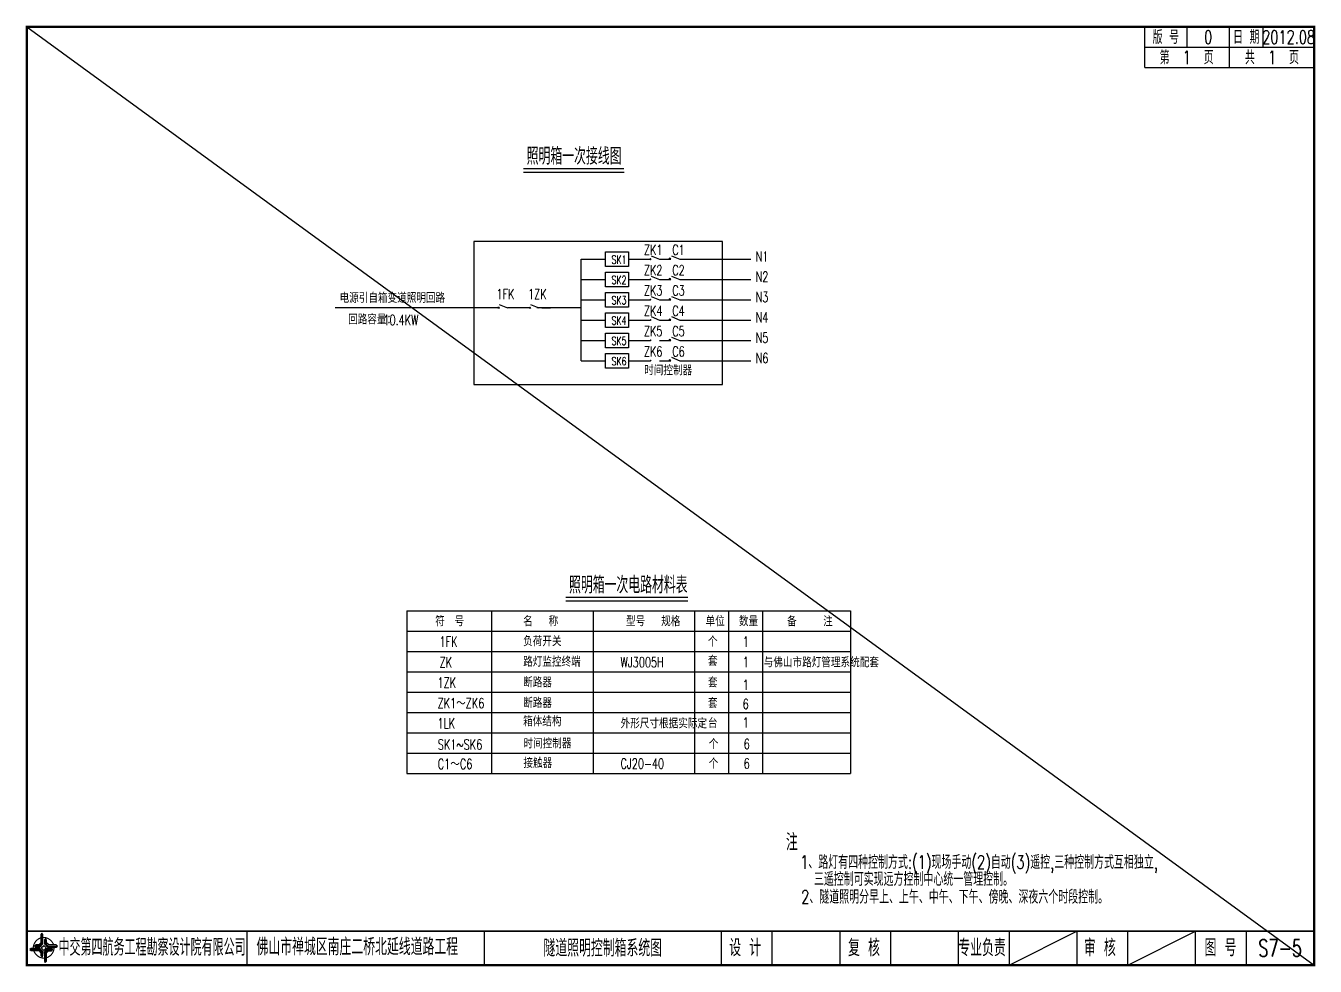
# Model space of a CAD drawing. Header units: millimetres. Extents: x 2 to 5882, y 1831 to 3462.
# Drawn here: x 3162.6 to 3543.3, y 3172 to 3449.7 of the extents above; entities that cross this region are included whole.
import ezdxf
from ezdxf.enums import TextEntityAlignment as Align

# ---------------------------------------------------------------- set-up
doc = ezdxf.new("R2010")
doc.units = ezdxf.units.MM
for name, color, linetype in [('16', 7, 'Continuous'), ('GPSCOMMON', 7, 'Continuous'), ('WZ1', 7, 'Continuous'), ('图框', 7, 'Continuous'), ('文字', 7, 'Continuous'), ('标注', 4, 'Continuous'), ('次轮廓线', 7, 'Continuous'), ('表格', 7, 'Continuous')]:
    doc.layers.add(name, color=color, linetype=linetype)
doc.styles.get("Standard").update_dxf_attribs({"font": 'simplex1.shx', "width": 0.7, "bigfont": 'hztxt.shx'})

# ---------------------------------------------------------------- blocks, each defined once
blk = doc.blocks.new('series')
at = {"width": 0.75}
for tag, height, p in [('页码', 4, (-35, -19)), ('图名', 5, (-220, -282)), ('图号', 5, (-20, -282))]:
    blk.add_attdef(tag, text='', height=height, dxfattribs=at).set_placement(p, align=Align.MIDDLE_CENTER)
blk = doc.blocks.new('tb')
at = {"lineweight": -3}
h = blk.add_hatch(color=256, dxfattribs=at)
h.paths.add_polyline_path([(-1.23, -0.13), (-3.78, -0.14), (-4.14, -0.41), (-1.4, -0.44), (-0.56, -1.24), (-0.54, -2.62), (-0.27, -2.2), (-0.26, -1.06)])
h.paths.add_polyline_path([(0.13, -1.08), (0.14, -3.86), (0.41, -4.26), (0.44, -1.24), (1.25, -0.43), (2.66, -0.43), (2.26, -0.16), (1.07, -0.15)])
h.paths.add_polyline_path([(1.08, 0.3), (3.62, 0.3), (4.02, 0.56), (1.25, 0.57), (0.43, 1.39), (0.43, 2.8), (0.16, 2.41), (0.15, 1.24)])
h.paths.add_polyline_path([(-0.28, 1.21), (-0.28, 3.99), (-0.56, 4.39), (-0.57, 1.41), (-1.38, 0.6), (-2.74, 0.56), (-2.33, 0.3), (-1.2, 0.29)])
for p, q in [((-0.56, 4.39), (-0.57, 1.41)), ((-1.38, 0.6), (-2.74, 0.56)), ((-0.57, 1.41), (-1.38, 0.6)), ((0.43, 2.8), (0.43, 1.39)), ((0.43, 1.39), (1.25, 0.57)), ((1.25, 0.57), (4.02, 0.56)), ((-4.14, -0.41), (-1.4, -0.44)), ((-1.4, -0.44), (-0.56, -1.24)), ((-0.56, -1.24), (-0.54, -2.62)), ((0.41, -4.26), (0.44, -1.24)), ((0.44, -1.24), (1.25, -0.43)), ((1.25, -0.43), (2.66, -0.43))]:
    blk.add_line(p, q, dxfattribs=at)
at = {"lineweight": -3, "flags": 128}
for points in [[(-0.9, 3.99), (-0.9, 1.58), (-1.53, 0.91), (-2.34, 0.91), (-2.74, 0.56), (-2.33, 0.3), (-1.2, 0.29), (-0.28, 1.21), (-0.28, 3.99), (-0.56, 4.39)], [(-0.04, 0.77), (0.68, 0.04), (-0.04, -0.69), (-0.77, 0.05)], [(3.62, 0.92), (1.43, 0.92), (0.77, 1.54), (0.77, 2.38), (0.43, 2.8), (0.16, 2.41), (0.15, 1.24), (1.08, 0.3), (3.62, 0.3), (4.02, 0.56)], [(-3.73, -0.76), (-1.54, -0.76), (-0.89, -1.39), (-0.89, -2.21), (-0.54, -2.62), (-0.27, -2.2), (-0.26, -1.06), (-1.23, -0.13), (-3.78, -0.14), (-4.14, -0.41)], [(0.75, -3.85), (0.75, -1.43), (1.4, -0.78), (2.26, -0.78), (2.66, -0.43), (2.26, -0.16), (1.07, -0.15), (0.13, -1.08), (0.14, -3.86), (0.41, -4.26)]]:
    blk.add_lwpolyline(points, close=True, dxfattribs=at)
at = {"lineweight": -3, "const_width": 0.35, "flags": 128}
for points in [[(-0.9, 3.02, 0.324167), (-3.16, -0.14)], [(2.88, 0.92, 0.324403), (-0.24, 3.15)], [(0.75, -2.86, 0.325418), (3.02, 0.26)], [(-2.98, -0.76, 0.322976), (0.14, -2.98)]]:
    blk.add_lwpolyline(points, format="xyb", dxfattribs=at)

msp = doc.modelspace()

# ---------------------------------------------------------------- linework, layer by layer
for p, q in [((3309.50346, 3406.4755), (3339.19784, 3406.4755)), ((3322.01679, 3279.87264), (3358.08123, 3279.87264)), ((3300.04901, 3276.87264), (3300.04901, 3228.87264)), ((3330.04901, 3276.87264), (3330.04901, 3228.87264)), ((3360.04901, 3276.87264), (3360.04901, 3228.87264)), ((3370.04901, 3276.87264), (3370.04901, 3228.87264)), ((3380.04901, 3276.87264), (3380.04901, 3228.87264)), ((3275.04901, 3270.87264), (3406.04901, 3270.87264)), ((3275.04901, 3264.87264), (3406.04901, 3264.87264)), ((3275.04901, 3258.87264), (3406.04901, 3258.87264)), ((3275.04901, 3252.87264), (3406.04901, 3252.87264)), ((3275.04901, 3246.87264), (3406.04901, 3246.87264)), ((3275.04901, 3240.87264), (3406.04901, 3240.87264)), ((3275.04901, 3234.87264), (3406.04901, 3234.87264)), ((3452.92582, 3172.30527), (3472.92582, 3182.30527)), ((3487.92582, 3172.30527), (3507.92582, 3182.30527))]:
    msp.add_line(p, q)
at = {"color": 7}
for p, q in [((3302.1238, 3366.38609), (3253.96727, 3366.38609)), ((3311.42363, 3366.38609), (3304.77538, 3366.38609)), ((3326.54178, 3366.38609), (3313.50816, 3366.38609)), ((3318.87526, 3366.38609), (3314.08407, 3366.38609)), ((3314.94653, 3366.38609), (3317.4977, 3366.38609))]:
    msp.add_line(p, q, dxfattribs=at)
at = {"color": 1}
for p, q in [((3302.1238, 3366.14078), (3302.1238, 3366.6314)), ((3302.32757, 3367.38472), (3304.78485, 3366.38223)), ((3311.26556, 3366.21829), (3311.56194, 3366.53415)), ((3311.30508, 3366.55389), (3311.54219, 3366.21829)), ((3311.62679, 3367.38472), (3314.08407, 3366.38223))]:
    msp.add_line(p, q, dxfattribs=at)
for points, const_width in [([(3542.92582, 3449.30527), (3162.92582, 3449.30527), (3162.92582, 3172.30527), (3542.92582, 3172.30527), (3542.92582, 3449.30527)], 0.7), ([(3309.50171, 3407.4755), (3339.19784, 3407.4755)], 0.4), ([(3322.01505, 3280.87264), (3358.08123, 3280.87264)], 0.4), ([(3162.92582, 3182.30527), (3542.92582, 3182.30527)], 0.4), ([(3437.92582, 3172.30527), (3437.92582, 3182.30527)], 0.4), ([(3452.92582, 3172.30527), (3452.92582, 3182.30527)], 0.4), ([(3472.92582, 3172.30527), (3472.92582, 3182.30527)], 0.4), ([(3487.92582, 3172.30527), (3487.92582, 3182.30527)], 0.4), ([(3507.92582, 3172.30527), (3507.92582, 3182.30527)], 0.4), ([(3522.92582, 3172.30527), (3522.92582, 3182.30527)], 0.4)]:
    msp.add_lwpolyline(points, dxfattribs=dict(const_width=const_width))
msp.add_lwpolyline([(3368.25099, 3385.92138), (3294.81608, 3385.92138), (3294.81608, 3343.72733), (3368.25099, 3343.72733)], close=True, dxfattribs=at)
for points in [[(3333.76563, 3382.92545), (3340.4802, 3382.92545), (3340.4802, 3378.57409), (3333.76563, 3378.57409)], [(3333.76563, 3376.92545), (3340.4802, 3376.92545), (3340.4802, 3372.57409), (3333.76563, 3372.57409)], [(3333.76563, 3370.92545), (3340.4802, 3370.92545), (3340.4802, 3366.57409), (3333.76563, 3366.57409)], [(3333.76563, 3364.92545), (3340.4802, 3364.92545), (3340.4802, 3360.57409), (3333.76563, 3360.57409)], [(3333.76563, 3358.92545), (3340.4802, 3358.92545), (3340.4802, 3354.57409), (3333.76563, 3354.57409)], [(3333.76563, 3352.92545), (3340.4802, 3352.92545), (3340.4802, 3348.57409), (3333.76563, 3348.57409)]]:
    msp.add_lwpolyline(points, close=True)
msp.add_circle((3302.27719, 3366.38609), 0.1534, dxfattribs=at)
at = {"layer": '16'}
for p, q in [((3326.54178, 3380.74977), (3333.76563, 3380.74977)), ((3326.54178, 3380.74977), (3333.76563, 3380.74977)), ((3340.4802, 3380.74977), (3346.98346, 3380.74977)), ((3340.4802, 3380.74977), (3346.98346, 3380.74977)), ((3346.82565, 3380.58159), (3347.12204, 3380.89745)), ((3346.82565, 3380.58159), (3347.12204, 3380.89745)), ((3346.86517, 3380.91719), (3347.10228, 3380.58159)), ((3346.86517, 3380.91719), (3347.10228, 3380.58159)), ((3347.18009, 3381.75226), (3349.63737, 3380.74977)), ((3347.18009, 3381.75226), (3349.63737, 3380.74977)), ((3349.63737, 3380.74977), (3353.02886, 3380.74977)), ((3349.63737, 3380.74977), (3353.02886, 3380.74977)), ((3353.22549, 3381.75226), (3355.68277, 3380.74977)), ((3353.22549, 3381.75226), (3355.68277, 3380.74977)), ((3355.68277, 3380.74977), (3376.59739, 3380.74977)), ((3355.68277, 3380.74977), (3376.59739, 3380.74977)), ((3326.54178, 3374.74977), (3333.76563, 3374.74977)), ((3340.4802, 3374.74977), (3346.98346, 3374.74977)), ((3346.82565, 3374.59184), (3347.12204, 3374.90769)), ((3346.82565, 3374.59184), (3347.12204, 3374.90769)), ((3346.86517, 3374.92744), (3347.10228, 3374.59184)), ((3346.86517, 3374.92744), (3347.10228, 3374.59184)), ((3347.18009, 3375.76251), (3349.63737, 3374.76001)), ((3347.18009, 3375.76251), (3349.63737, 3374.76001)), ((3349.63737, 3374.76001), (3353.02886, 3374.76001)), ((3349.63737, 3374.76001), (3353.02886, 3374.76001)), ((3353.22549, 3375.76251), (3355.68277, 3374.76001)), ((3353.22549, 3375.76251), (3355.68277, 3374.76001)), ((3355.68277, 3374.76001), (3376.59739, 3374.76001)), ((3355.68277, 3374.76001), (3376.59739, 3374.76001)), ((3347.17982, 3369.76251), (3349.6371, 3368.76001)), ((3347.17982, 3369.76251), (3349.6371, 3368.76001)), ((3353.22522, 3369.76251), (3355.6825, 3368.76001)), ((3353.22522, 3369.76251), (3355.6825, 3368.76001)), ((3326.54178, 3368.74977), (3333.76563, 3368.74977)), ((3340.4802, 3368.74977), (3346.98346, 3368.74977)), ((3346.82538, 3368.59184), (3347.12177, 3368.90769)), ((3346.8649, 3368.92744), (3347.10201, 3368.59184)), ((3349.6371, 3368.76001), (3353.0286, 3368.76001)), ((3349.6371, 3368.76001), (3353.0286, 3368.76001)), ((3355.6825, 3368.76001), (3376.59713, 3368.76001)), ((3355.6825, 3368.76001), (3376.59713, 3368.76001)), ((3326.54178, 3362.74977), (3333.76563, 3362.74977)), ((3340.4802, 3362.74977), (3346.98346, 3362.74977)), ((3346.83527, 3362.59184), (3347.13165, 3362.90769)), ((3346.87479, 3362.92744), (3347.11189, 3362.59184)), ((3347.1897, 3363.76251), (3349.64698, 3362.76001)), ((3347.1897, 3363.76251), (3349.64698, 3362.76001)), ((3349.64698, 3362.76001), (3353.03848, 3362.76001)), ((3349.64698, 3362.76001), (3353.03848, 3362.76001)), ((3353.2351, 3363.76251), (3355.69238, 3362.76001)), ((3353.2351, 3363.76251), (3355.69238, 3362.76001)), ((3355.69238, 3362.76001), (3376.60701, 3362.76001)), ((3355.69238, 3362.76001), (3376.60701, 3362.76001)), ((3326.54178, 3356.74977), (3333.76563, 3356.74977)), ((3340.4802, 3356.74977), (3346.98346, 3356.74977)), ((3346.83527, 3356.58197), (3347.13165, 3356.89782)), ((3346.87479, 3356.91757), (3347.11189, 3356.58197)), ((3349.64698, 3356.75014), (3353.03848, 3356.75014)), ((3349.64698, 3356.75014), (3353.03848, 3356.75014)), ((3353.2351, 3357.75264), (3355.69238, 3356.75014)), ((3353.2351, 3357.75264), (3355.69238, 3356.75014)), ((3355.69238, 3356.75014), (3376.60701, 3356.75014)), ((3355.69238, 3356.75014), (3376.60701, 3356.75014)), ((3326.54178, 3350.74977), (3333.76563, 3350.74977)), ((3340.4802, 3350.74977), (3346.98346, 3350.74977)), ((3346.83527, 3350.58197), (3347.13165, 3350.89782)), ((3346.87479, 3350.91757), (3347.11189, 3350.58197)), ((3349.64698, 3350.75014), (3353.03848, 3350.75014)), ((3349.64698, 3350.75014), (3353.03848, 3350.75014)), ((3353.2351, 3351.75264), (3355.69238, 3350.75014)), ((3353.2351, 3351.75264), (3355.69238, 3350.75014)), ((3355.69238, 3350.75014), (3376.60701, 3350.75014)), ((3355.69238, 3350.75014), (3376.60701, 3350.75014))]:
    msp.add_line(p, q, dxfattribs=at)
for centre in [(3352.71717, 3380.7497), (3352.71717, 3380.7497), (3352.75002, 3374.75995), (3352.75002, 3374.75995), (3352.71691, 3368.75995), (3352.71691, 3368.75995), (3352.72679, 3362.75995), (3352.72679, 3362.75995), (3352.72679, 3356.75007), (3352.72679, 3356.75007), (3352.72679, 3350.75007), (3352.72679, 3350.75007)]:
    msp.add_arc(centre, 0.27885, 0.0140348, 179.9859652, dxfattribs=at)
at = {"layer": 'GPSCOMMON'}
msp.add_line((3326.54178, 3350.74977), (3326.54178, 3380.74977), dxfattribs=at)
at = {"layer": '图框', "const_width": 0.4}
for points in [[(3227.92582, 3182.30527), (3227.92582, 3172.30527)], [(3297.92582, 3172.30527), (3297.92582, 3182.30527)], [(3367.92582, 3172.30527), (3367.92582, 3182.30527)], [(3382.92582, 3172.30527), (3382.92582, 3182.30527)], [(3402.92582, 3172.30527), (3402.92582, 3182.30527)], [(3417.92582, 3172.30527), (3417.92582, 3182.30527)], [(3437.92582, 3172.30527), (3437.92582, 3182.30527)]]:
    msp.add_lwpolyline(points, dxfattribs=at)
at = {"layer": '标注'}
msp.add_line((3162.92582, 3449.30527), (3542.92582, 3172.30527), dxfattribs=at)
at = {"layer": '次轮廓线'}
for p, q in [((3492.92582, 3437.30527), (3492.92582, 3449.30527)), ((3505.42582, 3443.30527), (3505.42582, 3449.30527)), ((3517.92582, 3443.30527), (3517.92582, 3449.30527)), ((3527.92582, 3443.30527), (3527.92582, 3449.30527)), ((3492.92582, 3443.30527), (3542.92582, 3443.30527)), ((3517.92582, 3437.30527), (3517.92582, 3443.30527)), ((3492.92582, 3437.30527), (3542.92582, 3437.30527))]:
    msp.add_line(p, q, dxfattribs=at)
at = {"layer": '表格', "color": 1}
for p, q in [((3275.04901, 3276.87264), (3406.04901, 3276.87264)), ((3275.04901, 3276.87264), (3275.04901, 3228.87264)), ((3406.04901, 3276.87264), (3406.04901, 3228.87264)), ((3275.04901, 3228.87264), (3406.04901, 3228.87264))]:
    msp.add_line(p, q, dxfattribs=at)

# ---------------------------------------------------------------- block references
ref = msp.add_blockref('series', (3552.92582, 3459.30527))
ref.add_attrib('页码', '第  1  页    共  1  页', dxfattribs={"height": 4, "width": 0.7}).set_placement((3517.92582, 3440.30527), align=Align.MIDDLE_CENTER)
ref.add_attrib('图名', '隧道照明控制箱系统图', dxfattribs={"height": 5, "width": 0.7}).set_placement((3332.92582, 3177.30527), align=Align.MIDDLE_CENTER)
ref.add_attrib('图号', 'S7-5', dxfattribs={"height": 5, "width": 0.7}).set_placement((3532.92582, 3177.30527), align=Align.MIDDLE_CENTER)
at = {"lineweight": -3}
msp.add_blockref('tb', (3167.92155, 3177.31061), dxfattribs=at)

# ---------------------------------------------------------------- texts
at = {"color": 7, "width": 0.7}
for s, p in [('符  号', (3283.44983, 3272.35767)), ('名   称', (3309.41718, 3272.35767)), ('型号   规格', (3339.79269, 3272.35767)), ('单位', (3363.27681, 3272.35767)), ('数量', (3373.11481, 3272.35767)), ('备     注', (3387.33686, 3272.31708)), ('1FK', (3284.73468, 3266.28925)), ('负荷开关', (3309.41718, 3266.44574)), ('个', (3363.97408, 3266.35037)), ('1', (3374.23052, 3266.28925)), ('ZK', (3284.73468, 3260.17711)), ('路灯监控终端', (3309.41718, 3260.40278)), ('WJ3005H', (3338.17168, 3260.21571)), ('套', (3363.97408, 3260.61754)), ('1', (3374.23052, 3260.28378)), (' 与佛山市路灯管理系统配套', (3379.00761, 3260.21571)), ('1ZK ', (3284.1397, 3254.18902)), ('断路器', (3309.41718, 3254.31789)), ('套', (3363.97408, 3254.24947)), ('1', (3374.23052, 3253.51924)), ('断路器', (3309.41718, 3248.23784)), ('套', (3363.97408, 3248.16942)), ('6', (3374.23052, 3247.88359)), ('1LK', (3284.12869, 3242.17067)), ('箱体结构', (3309.41718, 3242.7888)), ('外形尺寸根据实际定', (3338.19079, 3242.1783)), ('台', (3363.97408, 3242.26103)), ('1', (3374.23052, 3242.41459)), ('SK1~SK6', (3284.21024, 3235.93815)), ('时间控制器', (3309.50054, 3236.25749)), ('个', (3364.22528, 3236.08976)), ('6', (3374.54823, 3236.08455)), ('C1～C6', (3284.21024, 3230.17208)), ('接触器', (3309.50054, 3230.49143)), ('CJ20-40', (3338.16023, 3230.2794)), ('个', (3364.22528, 3230.3237)), ('6', (3374.54823, 3230.31849))]:
    msp.add_text(s, height=3, dxfattribs=at).set_placement(p)
at = {"width": 0.7}
msp.add_text('ZK1～ZK6', height=3, dxfattribs=at).set_placement((3284.1397, 3248.10896))
for s, p in [('专业负责', (3444.91605, 3177.39986)), ('审 核', (3479.68985, 3177.39986)), ('图 号', (3515.30902, 3177.39986))]:
    msp.add_text(s, height=5, dxfattribs=at).set_placement(p, align=Align.MIDDLE_CENTER)
at = {"layer": '16', "width": 0.7}
for s, p in [('ZK1  C1', (3345.05897, 3381.98174)), ('N1', (3378.03988, 3380.03999)), ('ZK2  C2', (3345.05897, 3375.99199)), ('N2', (3378.03988, 3374.05023)), ('电源引自箱变道照明回路', (3255.21377, 3367.83245)), ('1FK', (3301.55325, 3368.92468)), ('1ZK', (3310.85246, 3368.92468)), ('ZK3  C3', (3345.05871, 3369.99199)), ('N3', (3378.03961, 3368.05023)), ('ZK4  C4', (3345.06859, 3363.99199)), ('回路容量：', (3257.74262, 3361.47917)), ('10.4KW', (3268.15822, 3361.26717)), ('N4', (3378.0495, 3362.05023)), ('ZK5  C5', (3345.06859, 3357.98212)), ('N5', (3378.0495, 3356.04036)), ('ZK6  C6', (3345.06859, 3351.98212)), ('N6', (3378.0495, 3350.04036))]:
    msp.add_text(s, height=3, dxfattribs=at).set_placement(p)
at = {"layer": 'WZ1', "color": 0, "attachment_point": 1}
for s, insert, char_height, width in [('SK1', (3335.52602, 3381.79362), 2.4, 520.608), ('SK2', (3335.52602, 3375.79362), 2.4, 520.608), ('SK3', (3335.52602, 3369.79362), 2.4, 520.608), ('SK4', (3335.52602, 3363.79362), 2.4, 520.608), ('SK5', (3335.52602, 3357.79362), 2.4, 520.608), ('SK6', (3335.52602, 3351.79362), 2.4, 520.608), ('时间控制器', (3345.15167, 3349.44932), 3, 650.76)]:
    msp.add_mtext(s, dxfattribs=dict(at, insert=insert, char_height=char_height, width=width))
at = {"layer": '图框'}
for s, width, p in [('中交第四航务工程勘察设计院有限公司', 0.65, (3199.85666, 3177.55372)), ('佛山市禅城区南庄二桥北延线道路工程', 0.7, (3260.4547, 3177.69191)), ('设 计', 0.7, (3374.97048, 3177.39986)), ('复 核', 0.7, (3410.0653, 3177.39986))]:
    msp.add_text(s, height=5, dxfattribs=dict(at, width=width)).set_placement(p, align=Align.MIDDLE_CENTER)
at = {"layer": '文字', "width": 0.7}
for s, p in [('版 号', (3499.17582, 3446.30527)), ('0', (3511.67582, 3446.30527)), ('日 期', (3522.92582, 3446.30527)), ('2012.08', (3535.42582, 3446.30527))]:
    msp.add_text(s, height=4, dxfattribs=at).set_placement(p, align=Align.MIDDLE_CENTER)
for s, height, p in [('照明箱一次接线图', 5, (3310.4631, 3408.65057)), ('照明箱一次电路材料表', 5, (3322.97644, 3282.0477)), ('注', 5, (3387.02445, 3206.10939)), ('1、路灯有四种控制方式:(1)现场手动(2)自动(3)遥控,三种控制方式互相独立,', 4, (3391.21906, 3200.68806, 0.01514)), ('三遥控制可实现远方控制中心统一管理控制。', 4, (3395.26461, 3195.66906, 0.01514)), ('2、隧道照明分早上、上午、中午、下午、傍晚、深夜六个时段控制。', 4, (3391.51714, 3190.42657, 0.01514))]:
    msp.add_text(s, height=height, dxfattribs=at).set_placement(p)

doc.saveas('drawing.dxf')
